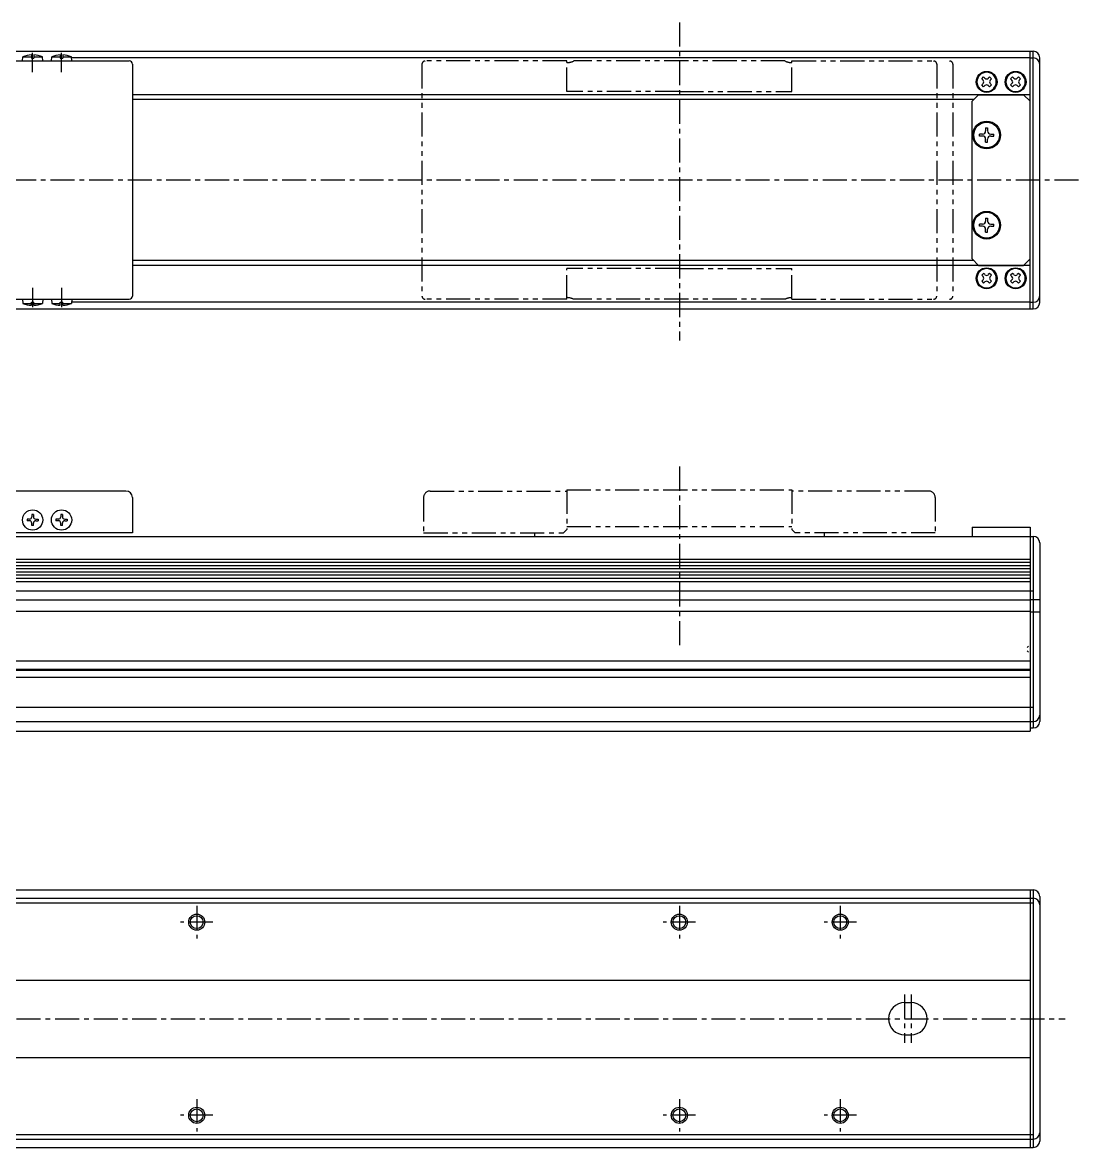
# Model space of a CAD drawing. Extents: x -609 to 149, y 169 to 558.
# Drawn here: x -178.9 to 149.3, y 208.3 to 557.7 of the extents above; entities that cross this region are included whole.
import ezdxf

# ---------------------------------------------------------------- set-up
doc = ezdxf.new("R2010")
doc.units = 0
for name, pattern in [('CENTER', [12, 7.5, -1.5, 1.5, -1.5]), ('CONTINOUS', [0]), ('PHANTOM', [15, 7.5, -1.5, 1.5, -1.5, 1.5, -1.5])]:
    doc.linetypes.add(name, pattern=pattern)
doc.layers.get('0').update_dxf_attribs({"linetype": 'CONTINUOUS'})
doc.layers.add('CENTER', color=1, linetype='CENTER')

msp = doc.modelspace()

# ---------------------------------------------------------------- linework, layer by layer
at = {"color": 7, "linetype": 'CONTINOUS'}
for p, q in [((-435.77, 548.73), (135.23, 548.73)), ((134.23, 468.73), (134.23, 548.73)), ((135.23, 468.73), (135.23, 548.73)), ((-189.77, 545.73), (-145.77, 545.73)), ((-178.92, 545.73), (-178.81, 547.03)), ((-178.81, 547.03), (-176.17, 547.03)), ((-176.17, 547.62), (-176.17, 546.63)), ((-176.17, 546.63), (-175.37, 546.63)), ((-175.37, 547.62), (-175.37, 546.63)), ((-175.37, 547.03), (-172.74, 547.03)), ((-172.62, 545.73), (-172.74, 547.03)), ((-169.92, 545.73), (-169.81, 547.03)), ((-169.81, 547.03), (-167.17, 547.03)), ((-167.17, 547.62), (-167.17, 546.63)), ((-167.17, 546.63), (-166.37, 546.63)), ((-166.37, 547.62), (-166.37, 546.63)), ((-166.37, 547.03), (-163.74, 547.03)), ((-163.62, 545.73), (-163.74, 547.03)), ((134.23, 546.66), (-163.62, 546.66)), ((134.23, 546.66), (135.23, 546.66)), ((137.23, 470.73), (137.23, 546.73)), ((-144.77, 544.73), (-144.77, 472.73)), ((119.19, 540.17), (119.79, 540.77)), ((119.6, 539.76), (119.19, 540.17)), ((119.19, 538.29), (119.6, 538.71)), ((119.79, 537.69), (119.19, 538.29)), ((119.79, 540.77), (120.2, 540.36)), ((121.25, 540.36), (121.66, 540.77)), ((121.66, 540.77), (122.27, 540.17)), ((122.27, 538.29), (121.66, 537.69)), ((122.27, 540.17), (121.85, 539.76)), ((121.85, 538.71), (122.27, 538.29)), ((128.19, 540.17), (128.79, 540.77)), ((128.6, 539.76), (128.19, 540.17)), ((128.19, 538.29), (128.6, 538.71)), ((128.79, 537.69), (128.19, 538.29)), ((128.79, 540.77), (129.2, 540.36)), ((130.25, 540.36), (130.66, 540.77)), ((130.66, 540.77), (131.27, 540.17)), ((131.27, 538.29), (130.66, 537.69)), ((131.27, 540.17), (130.85, 539.76)), ((130.85, 538.71), (131.27, 538.29)), ((134.23, 535.23), (-144.77, 535.23)), ((116.23, 533.23), (118.23, 535.23)), ((118.23, 535.23), (132.23, 535.23)), ((120.2, 538.11), (119.79, 537.69)), ((121.66, 537.69), (121.25, 538.11)), ((129.2, 538.11), (128.79, 537.69)), ((130.66, 537.69), (130.25, 538.11)), ((134.23, 533.23), (132.23, 535.23)), ((116.73, 533.73), (-144.77, 533.73)), ((116.23, 484.23), (116.23, 533.23)), ((134.23, 484.23), (134.23, 533.23)), ((120.41, 524.93), (120.41, 523.99)), ((120.41, 524.93), (121.04, 524.93)), ((121.04, 524.93), (121.04, 523.99)), ((118.53, 522.42), (118.53, 523.05)), ((119.47, 523.05), (118.53, 523.05)), ((119.47, 522.42), (118.53, 522.42)), ((120.41, 520.53), (120.41, 521.48)), ((121.04, 520.53), (121.04, 521.48)), ((121.98, 523.05), (122.93, 523.05)), ((121.98, 522.42), (122.93, 522.42)), ((122.93, 522.42), (122.93, 523.05)), ((120.41, 520.53), (121.04, 520.53)), ((120.41, 496.93), (120.41, 495.99)), ((120.41, 496.93), (121.04, 496.93)), ((121.04, 496.93), (121.04, 495.99)), ((118.53, 494.42), (118.53, 495.05)), ((119.47, 495.05), (118.53, 495.05)), ((119.47, 494.42), (118.53, 494.42)), ((120.41, 492.53), (120.41, 493.48)), ((121.04, 492.53), (121.04, 493.48)), ((121.98, 495.05), (122.93, 495.05)), ((121.98, 494.42), (122.93, 494.42)), ((122.93, 494.42), (122.93, 495.05)), ((120.41, 492.53), (121.04, 492.53)), ((116.73, 483.73), (-144.77, 483.73)), ((134.23, 482.23), (-144.77, 482.23)), ((118.23, 482.23), (116.23, 484.23)), ((118.23, 482.23), (132.23, 482.23)), ((132.23, 482.23), (134.23, 484.23)), ((119.79, 479.77), (119.19, 479.17)), ((119.19, 479.17), (119.6, 478.76)), ((120.2, 479.36), (119.79, 479.77)), ((121.66, 479.77), (121.25, 479.36)), ((122.27, 479.17), (121.66, 479.77)), ((121.85, 478.76), (122.27, 479.17)), ((128.79, 479.77), (128.19, 479.17)), ((128.19, 479.17), (128.6, 478.76)), ((129.2, 479.36), (128.79, 479.77)), ((130.66, 479.77), (130.25, 479.36)), ((131.27, 479.17), (130.66, 479.77)), ((130.85, 478.76), (131.27, 479.17)), ((119.6, 477.71), (119.19, 477.29)), ((119.19, 477.29), (119.79, 476.69)), ((119.79, 476.69), (120.2, 477.11)), ((121.25, 477.11), (121.66, 476.69)), ((121.66, 476.69), (122.27, 477.29)), ((122.27, 477.29), (121.85, 477.71)), ((128.6, 477.71), (128.19, 477.29)), ((128.19, 477.29), (128.79, 476.69)), ((128.79, 476.69), (129.2, 477.11)), ((130.25, 477.11), (130.66, 476.69)), ((130.66, 476.69), (131.27, 477.29)), ((131.27, 477.29), (130.85, 477.71)), ((-435.77, 468.73), (135.23, 468.73)), ((-189.77, 471.73), (-145.77, 471.73)), ((-178.92, 471.73), (-178.81, 470.43)), ((-178.81, 470.43), (-176.17, 470.43)), ((-176.17, 469.84), (-176.17, 470.83)), ((-176.17, 470.83), (-175.37, 470.83)), ((-175.37, 469.84), (-175.37, 470.83)), ((-175.37, 470.43), (-172.74, 470.43)), ((-172.62, 471.73), (-172.74, 470.43)), ((-169.92, 471.73), (-169.81, 470.43)), ((-169.81, 470.43), (-167.17, 470.43)), ((-167.17, 470.83), (-166.37, 470.83)), ((-167.17, 469.84), (-167.17, 470.83)), ((-166.37, 469.84), (-166.37, 470.83)), ((-166.37, 470.43), (-163.74, 470.43)), ((-163.62, 471.73), (-163.74, 470.43)), ((134.23, 470.8), (-163.62, 470.8)), ((134.23, 470.8), (135.23, 470.8)), ((-146.77, 412.16), (-189.77, 412.16)), ((-144.77, 410.16), (-144.77, 399.16)), ((-176.77, 403.41), (-177.52, 403.41)), ((-177.52, 403.41), (-177.52, 402.91)), ((-176.77, 402.91), (-177.52, 402.91)), ((-176.02, 404.91), (-176.02, 404.16)), ((-175.52, 404.91), (-176.02, 404.91)), ((-176.02, 401.41), (-176.02, 402.16)), ((-175.52, 404.91), (-175.52, 404.16)), ((-175.52, 401.41), (-175.52, 402.16)), ((-174.78, 403.41), (-174.02, 403.41)), ((-174.78, 402.91), (-174.02, 402.91)), ((-174.02, 403.41), (-174.02, 402.91)), ((-167.77, 403.41), (-168.52, 403.41)), ((-168.52, 403.41), (-168.52, 402.91)), ((-167.77, 402.91), (-168.52, 402.91)), ((-167.02, 404.91), (-167.02, 404.16)), ((-166.52, 404.91), (-167.02, 404.91)), ((-167.02, 401.41), (-167.02, 402.16)), ((-166.52, 404.91), (-166.52, 404.16)), ((-166.52, 401.41), (-166.52, 402.16)), ((-165.78, 403.41), (-165.02, 403.41)), ((-165.78, 402.91), (-165.02, 402.91)), ((-165.02, 403.41), (-165.02, 402.91)), ((-144.77, 399.16), (-188.77, 399.16)), ((-175.52, 401.41), (-176.02, 401.41)), ((-166.52, 401.41), (-167.02, 401.41)), ((116.23, 400.96), (134.23, 400.96)), ((116.23, 400.96), (116.23, 398.06)), ((134.23, 400.96), (134.23, 398.06)), ((-435.77, 398.06), (135.23, 398.06)), ((134.23, 398.06), (134.23, 337.56)), ((135.23, 398.06), (135.23, 338.56)), ((137.23, 396.06), (137.23, 340.56)), ((-434.77, 391.04), (134.23, 391.04)), ((-434.77, 390.05), (134.23, 390.05)), ((-434.77, 389.06), (134.23, 389.06)), ((-434.77, 388.06), (134.23, 388.06)), ((-434.77, 387.07), (134.23, 387.07)), ((-434.77, 386.08), (134.23, 386.08)), ((-434.77, 385.09), (134.23, 385.09)), ((-435.77, 381.18), (135.23, 381.18)), ((-434.77, 384.09), (134.23, 384.09)), ((-434.77, 378.31), (134.23, 378.31)), ((134.23, 378.46), (137.23, 378.46)), ((-434.77, 374.81), (134.23, 374.81)), ((134.23, 374.66), (137.23, 374.66)), ((133.35, 363.59), (133.77, 364)), ((133.77, 362.12), (133.35, 362.54)), ((-437.77, 359.4), (134.23, 359.4)), ((-434.77, 356.86), (134.23, 356.86)), ((-434.77, 356.56), (134.23, 356.56)), ((-437.77, 354.33), (134.23, 354.33)), ((-435.77, 345.06), (135.23, 345.06)), ((-435.77, 340.56), (135.23, 340.56)), ((-434.77, 337.56), (134.23, 337.56)), ((134.23, 338.56), (135.23, 338.56)), ((-435.77, 288.25), (135.23, 288.25)), ((134.23, 288.25), (134.23, 208.25)), ((135.23, 288.25), (135.23, 208.25)), ((-435.77, 285.65), (135.23, 285.65)), ((-435.77, 284.25), (135.23, 284.25)), ((137.23, 286.25), (137.23, 210.25)), ((-434.77, 260.25), (134.23, 260.25)), ((95.23, 253.25), (97.23, 253.25)), ((95.23, 243.25), (97.23, 243.25)), ((-434.77, 236.25), (134.23, 236.25)), ((-435.77, 212.25), (135.23, 212.25)), ((-435.77, 210.85), (135.23, 210.85)), ((-435.77, 208.25), (135.23, 208.25))]:
    msp.add_line(p, q, dxfattribs=at)
at = {"color": 3, "linetype": 'PHANTOM'}
for p, q in [((-9.77, 545.73), (-53.77, 545.73)), ((-9.77, 536.23), (-9.77, 545.73)), ((58.05, 545.73), (-7.59, 545.73)), ((60.23, 545.73), (104.23, 545.73)), ((60.23, 536.23), (60.23, 545.73)), ((-54.77, 544.73), (-54.77, 472.73)), ((105.23, 544.73), (105.23, 472.73)), ((110.23, 544.73), (110.23, 472.73)), ((25.23, 536.23), (-9.77, 536.23)), ((25.23, 536.23), (60.23, 536.23)), ((25.23, 481.23), (-9.77, 481.23)), ((-9.77, 471.73), (-9.77, 481.23)), ((25.23, 481.23), (60.23, 481.23)), ((60.23, 471.73), (60.23, 481.23)), ((-9.77, 471.73), (-53.77, 471.73)), ((58.05, 471.73), (-7.59, 471.73)), ((60.23, 471.73), (104.23, 471.73)), ((-9.77, 412.56), (60.23, 412.56)), ((-9.77, 412.56), (-9.77, 400.16)), ((60.23, 412.56), (60.23, 400.16)), ((-54.27, 410.16), (-54.27, 399.16)), ((-52.27, 412.16), (-9.77, 412.16)), ((102.73, 412.16), (60.23, 412.16)), ((104.73, 410.16), (104.73, 399.16)), ((-54.27, 399.16), (-10.77, 399.16)), ((-19.77, 399.16), (-19.77, 398.06)), ((-10.77, 399.16), (-9.77, 400.16)), ((-9.77, 401.09), (60.23, 401.09)), ((61.23, 399.16), (60.23, 400.16)), ((104.73, 399.16), (61.23, 399.16)), ((70.23, 399.16), (70.23, 398.06))]:
    msp.add_line(p, q, dxfattribs=at)
at = {"color": 7, "linetype": 'CONTINOUS'}
for centre, radius in [((120.73, 539.23), 3.25), ((129.73, 539.23), 3.25), ((120.73, 522.73), 4.3), ((120.73, 522.73), 4), ((120.73, 494.73), 4.3), ((120.73, 494.73), 4), ((120.73, 478.23), 3.25), ((129.73, 478.23), 3.25), ((-175.77, 403.16), 3.15), ((-166.77, 403.16), 3.15), ((-124.77, 278.25), 2.5), ((-124.77, 278.25), 2), ((25.23, 278.25), 2.5), ((25.23, 278.25), 2), ((75.23, 278.25), 2.5), ((75.23, 278.25), 2), ((-124.77, 218.25), 2.5), ((-124.77, 218.25), 2), ((25.23, 218.25), 2.5), ((25.23, 218.25), 2), ((75.23, 218.25), 2.5), ((75.23, 218.25), 2)]:
    msp.add_circle(centre, radius, dxfattribs=at)
for centre, radius, start, end in [((135.23, 546.73), 2, 0, 90), ((-175.77, 539.65), 7.98, 92.8723, 112.3565), ((-175.77, 539.65), 7.98, 67.6435, 87.1277), ((-166.77, 539.65), 7.98, 92.8723, 112.3565), ((-166.77, 539.65), 7.98, 67.6435, 87.1277), ((-145.77, 544.73), 1, 0, 90), ((135.23, 544.66), 2, 0, 90), ((120.73, 539.23), 3, 0.0003, 0), ((129.73, 539.23), 3, 0.0003, 0), ((119.08, 539.23), 0.742, 315, 44.9999), ((120.73, 540.88), 0.742, 225, 315), ((120.73, 537.58), 0.742, 45, 134.9999), ((122.38, 539.23), 0.742, 135, 224.9999), ((128.08, 539.23), 0.742, 315, 44.9999), ((129.73, 540.88), 0.742, 225, 315), ((129.73, 537.58), 0.742, 45, 134.9999), ((131.38, 539.23), 0.742, 135, 224.9999), ((119.47, 523.99), 0.94, 270, 0), ((119.47, 521.48), 0.94, 0, 90.0001), ((121.98, 523.99), 0.94, 180, 270), ((121.98, 521.48), 0.94, 90, 180), ((119.47, 495.99), 0.94, 270, 0), ((119.47, 493.48), 0.94, 0, 90.0001), ((121.98, 495.99), 0.94, 180, 270), ((121.98, 493.48), 0.94, 90, 180), ((120.73, 478.23), 3, 0, 359.9997), ((119.08, 478.23), 0.742, 315.0001, 45), ((120.73, 479.88), 0.742, 225.0001, 315), ((122.38, 478.23), 0.742, 135.0001, 225), ((129.73, 478.23), 3, 0, 359.9997), ((128.08, 478.23), 0.742, 315.0001, 45), ((129.73, 479.88), 0.742, 225.0001, 315), ((131.38, 478.23), 0.742, 135.0001, 225), ((120.73, 476.58), 0.742, 45, 135), ((129.73, 476.58), 0.742, 45, 135), ((-145.77, 472.73), 1, 270, 0), ((135.23, 472.8), 2, 270, 0), ((-175.77, 477.81), 7.98, 247.6435, 267.1277), ((-175.77, 477.81), 7.98, 272.8723, 292.3565), ((-166.77, 477.81), 7.98, 247.6435, 267.1277), ((-166.77, 477.81), 7.98, 272.8723, 292.3565), ((135.23, 470.73), 2, 270, 0), ((-146.77, 410.16), 2, 0, 90), ((-176.77, 404.16), 0.748, 270, 0), ((-176.77, 402.16), 0.748, 360, 90), ((-174.78, 404.16), 0.748, 180, 270), ((-174.78, 402.16), 0.748, 89.9999, 180), ((-167.77, 404.16), 0.748, 270, 0), ((-167.77, 402.16), 0.748, 360, 90), ((-165.78, 404.16), 0.748, 180, 270), ((-165.78, 402.16), 0.748, 89.9999, 180), ((135.23, 396.06), 2, 0, 90), ((135.23, 342.56), 2, 270, 0), ((135.23, 340.56), 2, 270, 0), ((135.23, 286.25), 2, 0, 90), ((135.23, 283.65), 2, 0, 90), ((95.23, 248.25), 5, 90, 270), ((97.23, 248.25), 5, 270, 90), ((135.23, 212.85), 2, 270, 0), ((135.23, 210.25), 2, 270, 0)]:
    msp.add_arc(centre, radius, start, end, dxfattribs=at)
at = {"color": 3, "linetype": 'PHANTOM'}
for centre, radius, start, end in [((-53.77, 544.73), 1, 90, 180), ((-9.77, 550.23), 5, 270, 295.8419), ((60.23, 550.23), 5, 244.1581, 270), ((104.23, 544.73), 1, 0, 90), ((109.23, 544.73), 1, 0, 90), ((-53.77, 472.73), 1, 180, 270), ((-9.77, 467.23), 5, 64.1581, 90), ((60.23, 467.23), 5, 90, 115.8419), ((104.23, 472.73), 1, 270, 0), ((109.23, 472.73), 1, 270, 0), ((-52.27, 410.16), 2, 90, 180), ((102.73, 410.16), 2, 0, 90)]:
    msp.add_arc(centre, radius, start, end, dxfattribs=at)
at = {"layer": 'CENTER', "color": 1, "linetype": 'CENTER'}
for p, q in [((25.23, 557.68), (25.23, 458.91)), ((-175.77, 542.23), (-175.77, 548.23)), ((-166.77, 542.23), (-166.77, 548.23)), ((149.28, 508.73), (-474.96, 508.73)), ((-175.77, 475.23), (-175.77, 469.23)), ((-166.77, 475.23), (-166.77, 469.23)), ((25.23, 419.76), (25.23, 363.18)), ((-124.77, 283.29), (-124.77, 273.21)), ((25.23, 283.29), (25.23, 273.21)), ((75.23, 283.29), (75.23, 273.21)), ((-119.73, 278.25), (-129.81, 278.25)), ((30.27, 278.25), (20.19, 278.25)), ((80.27, 278.25), (70.19, 278.25)), ((95.23, 255.79), (95.23, 240.71)), ((97.23, 255.79), (97.23, 240.71)), ((-480.8, 248.25), (145.16, 248.25)), ((-124.77, 223.29), (-124.77, 213.21)), ((25.23, 223.29), (25.23, 213.21)), ((75.23, 223.29), (75.23, 213.21)), ((-119.73, 218.25), (-129.81, 218.25)), ((30.27, 218.25), (20.19, 218.25)), ((80.27, 218.25), (70.19, 218.25))]:
    msp.add_line(p, q, dxfattribs=at)

doc.saveas('drawing.dxf')
